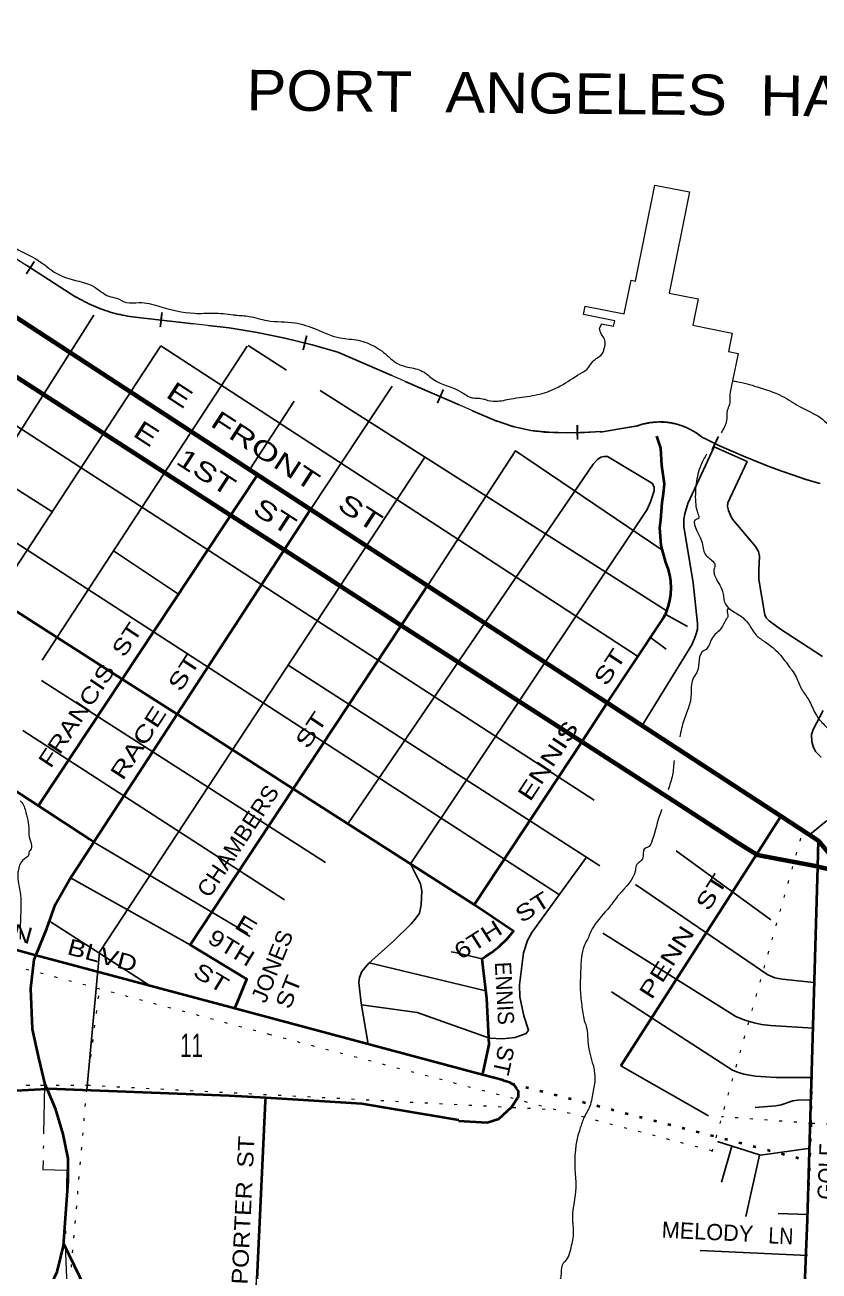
# Model space of a CAD drawing. Header units: feet. Extents: x -739708 to -488887, y 188754 to 379550.
# Drawn here: x -596987 to -591064, y 227647 to 236938 of the extents above; entities that cross this region are included whole.
import ezdxf
from ezdxf.enums import TextEntityAlignment as Align

# ---------------------------------------------------------------- set-up
doc = ezdxf.new("R2010")
doc.units = ezdxf.units.FT
doc.header["$LTSCALE"] = 73
for name, pattern in [('DOT_DASHED', [7.7, 5, -1.2, 0.3, -1.2]), ('DOTTED', [1.5, 0.3, -1.2]), ('LONG_DASHED', [7.5, 6, -1.5])]:
    doc.linetypes.add(name, pattern=pattern)
for name, color, linetype, lineweight in [('16', 7, 'Continuous', 25), ('20', 7, 'Continuous', 70), ('26', 7, 'Continuous', 40), ('29', 7, 'Continuous', 25), ('34', 7, 'Continuous', 13), ('39', 7, 'Continuous', 13), ('44', 7, 'DOT_DASHED', 13), ('53', 7, 'DOTTED', 40), ('63', 7, 'Continuous', 25), ('7', 7, 'DOTTED', 13)]:
    doc.layers.add(name, color=color, linetype=linetype, lineweight=lineweight)
for name, color, linetype in [('27', 7, 'Continuous'), ('30', 7, 'Continuous'), ('41', 7, 'Continuous')]:
    doc.layers.add(name, color=color, linetype=linetype)

msp = doc.modelspace()

# ---------------------------------------------------------------- linework, layer by layer
at = {"layer": '20'}
for p, q in [((-593985.63, 232757.22), (-597945.24, 235338.11)), ((-595451.46, 233281.43), (-597280.41, 234461.46)), ((-595054.22, 233025.13), (-595451.46, 233281.43)), ((-594180.9, 232461.67), (-595054.22, 233025.13)), ((-592643.9, 231882.68), (-593985.63, 232757.22)), ((-592834.86, 231593.21), (-594180.9, 232461.67)), ((-591348.93, 231038.62), (-592643.9, 231882.68))]:
    msp.add_line(p, q, dxfattribs=at)
for points in [[(-591532.17, 230752.83), (-591662.33, 230835.04), (-592112.93, 231127.42), (-592834.86, 231593.21)], [(-590868.5, 230614.9), (-591067.59, 230855.24), (-591348.93, 231038.62)], [(-591072.64, 230661.33), (-591077.98, 230662.55), (-591473.16, 230738.04), (-591523.32, 230747.24), (-591532.17, 230752.83)], [(-590868.49, 230614.89), (-591006.46, 230646.28), (-591072.64, 230661.33)]]:
    msp.add_lwpolyline(points, dxfattribs=at)
at = {"layer": '26'}
for p, q in [((-596260.82, 232059.73), (-595251.93, 233582.6)), ((-595852.76, 231798.37), (-594858.33, 233326.05)), ((-596260.82, 232059.73), (-598082.07, 233226.22)), ((-594985.92, 231243.17), (-594180.9, 232461.67)), ((-596886.51, 231115.27), (-598690.74, 232288.36)), ((-595852.76, 231798.37), (-596260.82, 232059.73)), ((-592834.86, 231593.21), (-592643.9, 231882.68)), ((-594985.92, 231243.17), (-595852.76, 231798.37)), ((-593631.14, 230386.11), (-592834.86, 231593.21)), ((-593635.35, 230378.14), (-594985.92, 231243.17)), ((-591074.87, 230661.84), (-591069.22, 230857.21)), ((-596905.95, 230001.02), (-599688.12, 230751.55)), ((-592541.77, 229178.14), (-591532.17, 230752.83))]:
    msp.add_line(p, q, dxfattribs=at)
for points in [[(-592206.7, 232929.63), (-592240.92, 233056.16), (-592251.95, 233189.44), (-592244.56, 233247.71), (-592233.49, 233378.46), (-592225.91, 233444.79), (-592216.23, 233515.11), (-592237.25, 233652.64), (-592244.3, 233783.8), (-592274.48, 233873.17)], [(-592643.9, 231882.68), (-592242.34, 232491.42), (-592222.88, 232520.92), (-592212.62, 232541.42), (-592205.99, 232554.65), (-592188.78, 232599.73), (-592176.38, 232646.36), (-592168.93, 232694.03), (-592166.49, 232742.22), (-592169.11, 232790.4), (-592176.75, 232838.04), (-592189.32, 232884.62), (-592206.7, 232929.63)], [(-594180.9, 232461.67), (-594002.15, 232732.22), (-593985.63, 232757.22)], [(-596886.51, 231115.27), (-596869.95, 231140.27), (-596260.82, 232059.73)], [(-596472.6, 230846.15), (-596465.18, 230857.57), (-595852.76, 231798.37)], [(-595420.82, 229604.51), (-595410.74, 229629.51), (-595332.29, 229824.07), (-595754.01, 230080.57), (-594985.92, 231243.17)], [(-596472.6, 230846.15), (-596506.43, 230868.14), (-596886.51, 231115.27)], [(-591532.17, 230752.83), (-591364.96, 231013.62), (-591348.93, 231038.62)], [(-596905.95, 230001.02), (-596824.9, 230200.74), (-596760.25, 230382.64), (-596657.38, 230561.67), (-596472.6, 230846.15)], [(-591281.02, 224825.13), (-591150.96, 228032.45), (-591074.88, 230661.84)], [(-593573.43, 229111.3), (-593567.41, 229138.9), (-593524.47, 229335.81), (-593542.73, 229678.8), (-593574.66, 229952.85), (-593577.3, 229975.51), (-593552.57, 229991.34), (-593510, 230018.59), (-593447.33, 230068.66), (-593390.25, 230124.99), (-593368.89, 230150.52), (-593343.7, 230180.64), (-593372.97, 230200.52), (-593631.37, 230376.04)], [(-596821.43, 229005.14), (-596835.63, 229038.25), (-596883.43, 229236.82), (-596930.91, 229449.49), (-596944.02, 229754.07), (-596918.9, 229969.11), (-596905.95, 230001.02)], [(-595420.82, 229604.51), (-596902.84, 230000.18), (-596905.95, 230001.02)], [(-593420.2, 229070.39), (-593573.43, 229111.3), (-595420.82, 229604.51)], [(-593752.48, 228767.5), (-593540.5, 228753.69), (-593453.31, 228782.13), (-593358.86, 228868.84), (-593306.88, 228948.36), (-593306.67, 228958.58), (-593306.05, 228988.06), (-593319.93, 229008.58), (-593326.2, 229017.84), (-593339.56, 229033.65), (-593371.48, 229051.97), (-593421.92, 229067.52)], [(-599853.26, 228975.49), (-598181.92, 228933.8), (-596821.43, 229005.14)], [(-597888.72, 225926.68), (-597859.34, 226088.9), (-597825.4, 226225.49), (-597714.4, 226495), (-597669.75, 226572.66), (-597645.08, 226601.1), (-597624.21, 226633.04), (-597607.1, 226651.1), (-597000.93, 227290.88), (-596872.55, 227437.25), (-596850.59, 227462.28), (-596818.93, 227502.25), (-596788.12, 227552.05), (-596747.02, 227641.79), (-596700.21, 227836.19), (-596664.98, 228314.98), (-596665.04, 228486.26), (-596701.13, 228668.45), (-596755.34, 228851.04), (-596821.43, 229005.14)], [(-595190.92, 228937.93), (-595463.47, 228954.69), (-596814.23, 229005.52), (-596821.43, 229005.14)], [(-596314.33, 227085.93), (-596289.99, 227084.75), (-596192.76, 227080.05), (-595280.02, 227054.41), (-595192.1, 228912.93), (-595190.92, 228937.93)], [(-593751.81, 228772.94), (-594475.6, 228893.95), (-595190.92, 228937.93)], [(-596314.33, 227085.93), (-596351.69, 227137.1), (-596693.99, 227844.1)]]:
    msp.add_lwpolyline(points, dxfattribs=at)
at = {"layer": '29'}
for p, q in [((-596472.12, 234773.37), (-597349.52, 233395.04)), ((-595973.81, 234545.71), (-597206.05, 232665.14)), ((-595330.26, 234543.02), (-596857.64, 232201.85)), ((-595973.81, 234545.71), (-592417.65, 232232.79)), ((-595036.2, 234365.03), (-595322.09, 234548.82)), ((-597720.49, 234382.67), (-592742.75, 231157.02)), ((-594247.66, 234245.29), (-594858.33, 233326.05)), ((-594785.59, 234212.22), (-592197.52, 232566.88)), ((-594978.15, 234133.05), (-595312.81, 233622.28)), ((-596786.77, 233310.54), (-597226.06, 233588.99)), ((-597151.69, 233141.39), (-593001.49, 230453.5)), ((-595840.52, 232694.15), (-596326.04, 233016.69)), ((-592208.06, 232543.38), (-592044.91, 232453.57)), ((-592322.39, 232370.07), (-592203.79, 232283.34)), ((-592699.47, 230668.91), (-595024.34, 232163.71)), ((-596863.65, 232049.7), (-594745.96, 230694.02)), ((-595052.05, 230415.39), (-597001.81, 231676.52)), ((-596472.6, 230846.15), (-595325.66, 230164.9)), ((-592131.11, 230780.4), (-591424.82, 230267.04)), ((-596646.11, 230579.03), (-595754.01, 230080.57)), ((-596804.93, 230256.93), (-596051.81, 229772.97)), ((-594420.05, 229944.66), (-593549.43, 229736.29)), ((-592541.77, 229178.14), (-591888.44, 228804.08)), ((-591715.42, 228578.7), (-591793.17, 228310.6)), ((-591509.35, 228510.29), (-591611.47, 228053.36)), ((-591149.89, 228069.5), (-591370.24, 228077.16)), ((-591151.77, 227763.06), (-591950.92, 227801.56))]:
    msp.add_line(p, q, dxfattribs=at)
for points in [[(-592384.6, 231713.67), (-592014.44, 232316.5), (-591994.21, 232362.74), (-591982, 232397.37), (-591971.82, 232432), (-591970.14, 232475.68), (-592002.25, 232779.13), (-592073.37, 233199.83), (-592072.59, 233252.96), (-592064.45, 233293.7), (-592042.84, 233369.38), (-591847.21, 233793.18), (-591601.5, 233682.58), (-591743.92, 233375.65), (-591746.86, 233346.67), (-591740.75, 233318.15), (-591728.54, 233287.59), (-591712.97, 233256.6), (-591538.18, 233049.25), (-591516.88, 233013.02), (-591507.65, 232977.95), (-591513.75, 232872.02), (-591514.41, 232802.53), (-591469.17, 232540.82), (-591459.81, 232517.56), (-591437.41, 232495.15), (-591359.6, 232437.77), (-591038.39, 232230.32)], [(-596524.4, 228994.61), (-596431.8, 230024.37), (-594003.67, 233715.12)], [(-594578.16, 230982), (-592748.86, 233664.29), (-592717.73, 233699.35), (-592691.27, 233715.65), (-592666.84, 233721.76), (-592643.09, 233721.67), (-592307.58, 233518.55), (-592294.28, 233489.52), (-592294.28, 233465.08), (-592322.78, 233383.59), (-592346.76, 233325.18), (-594110.72, 230682.61)], [(-593985.63, 232757.22), (-593327.71, 233763.51), (-592238.29, 233024.35)], [(-591033.31, 231826.96), (-591108.63, 231684.37), (-591119.76, 231647.94), (-591118.81, 231596.77), (-591108.11, 231557.45), (-591090.31, 231521.4), (-591050, 231479.79)], [(-590162.53, 231005.27), (-590256.64, 230944.89), (-590310.76, 230923.49), (-590353.34, 230914.33), (-590427.65, 230912.29), (-590511.34, 230920.68), (-590771.66, 231009.61), (-590838.88, 231026.37), (-590879.6, 231034.52), (-590899.2, 231034.62), (-590924.38, 231030.45), (-590986.16, 231011.18), (-591010.91, 231001.93), (-591135.68, 230899.62)], [(-594477.49, 229633.16), (-594061.62, 229576), (-593521.32, 229383.6), (-593425.2, 229378.56), (-593330.7, 229388.67), (-593250.12, 229419.3), (-593231.04, 229442.19), (-593266.32, 229549.32), (-593294.91, 229692.28), (-593298.32, 229780.62), (-593269.95, 230020.38), (-593237.9, 230111.93), (-593205.83, 230171.02), (-592799.25, 230733.07)], [(-594110.72, 230682.61), (-594036.34, 230535.3), (-594027.81, 230482.7), (-594032.5, 230376.88), (-594044.1, 230315.65), (-594076.67, 230270.83), (-594106.37, 230236.51), (-594236.03, 230109.61), (-594422.9, 229942.11), (-594475.7, 229879.7), (-594491.98, 229834.88), (-594496.83, 229799.74), (-594478.86, 229644.96), (-594426.4, 229339.02)], [(-592434.46, 230529.75), (-591445.71, 229854.74), (-591394.67, 229834.66), (-591340.25, 229823.94), (-591099.83, 229799.31)], [(-592676.64, 230165.29), (-591686.42, 229546.35), (-591618.61, 229516.87), (-591549.33, 229498.7), (-591494.43, 229486.31), (-591425.57, 229477.45), (-591109.69, 229458.64)], [(-593807.94, 230026.37), (-593779.44, 230022.3), (-593577.3, 229975.51)], [(-592611.96, 229728.72), (-591711.05, 229144.17), (-591673.58, 229129.82), (-591624.72, 229115.56), (-591537.79, 229099.59), (-591383.66, 229089.57), (-591120.34, 229090.7)], [(-591541.91, 228867.22), (-591387.2, 228879.23), (-591347.85, 228887.4), (-591259.91, 228916.01), (-591221.63, 228922.03), (-591125.18, 228923.27)], [(-591127.55, 228563.74), (-591501.15, 228511.44), (-591821.32, 228611.94)]]:
    msp.add_lwpolyline(points, dxfattribs=at)
at = {"layer": '34'}
for p, q in [((-596165.46, 234760.2), (-595464.07, 234681.8)), ((-594643.87, 234494.92), (-593471.88, 233986.13)), ((-592691.03, 233903.5), (-592414.29, 233950.13))]:
    msp.add_line(p, q, dxfattribs=at)
msp.add_lwpolyline([(-602741.98, 237037.48), (-602651.08, 237047.51), (-600992.4, 237326.31), (-598817.19, 236325.77), (-596607.9, 234910.52)], dxfattribs=at)
for centre, radius, start, end in [((-596038.49, 235840.35), 1087.59, 238.4717, 263.29584), ((-592252.83, 233487.06), 491.83, 49.09181, 109.61874), ((-589416.8, 238986.27), 5707.96, 243.91303, 253.2041)]:
    msp.add_arc(centre, radius, start, end, dxfattribs=at)
for points in [[(-595464.07, 234681.8), (-595048.78, 234603.85), (-594642.25, 234495.86)], [(-593477.26, 233989.76), (-593213.02, 233915.23), (-592943.39, 233899.03), (-592685.3, 233907.27)]]:
    msp.add_spline(points, degree=3, dxfattribs=at)
at = {"layer": '39'}
msp.add_line((-592700.82, 234676.38), (-592684.44, 234708.67), dxfattribs=at)
msp.add_lwpolyline([(-592686.61, 234709.21), (-592596.65, 234691.18), (-592588.34, 234732.62), (-592820.7, 234779.21), (-592808.15, 234841.83), (-592517.12, 234783.48), (-592466.8, 235034.46), (-592432.71, 235027.62), (-592289.06, 235744.52), (-592031.9, 235692.99), (-592182.93, 234939.13), (-591966.25, 234895.72), (-592005.67, 234698.96), (-591713.02, 234640.33), (-591740.5, 234503.15), (-591668.42, 234488.71), (-591709.43, 234284.09), (-591711.44, 234274.08)], dxfattribs=at)
for points in [[(-597325.09, 235935.21), (-597303.17, 235924.64), (-597264.91, 235923.77), (-597224.77, 235916.81), (-597213.01, 235902.44), (-597250.89, 235832.76), (-597280.2, 235785.07), (-597346.04, 235726.1), (-597476.74, 235650.48), (-597546.37, 235601.68), (-597536.77, 235581.3), (-597455.04, 235543.18), (-597242.54, 235409.38), (-597218.69, 235394.73), (-597195.04, 235372.02), (-597006.52, 235246.83), (-596855.37, 235160.77), (-596782.12, 235104.7), (-596660.53, 235047.53), (-596466.58, 234982.67), (-596361.34, 234915.8), (-596303.26, 234900.36), (-596229.44, 234868.46), (-596134.75, 234868.33), (-595988.3, 234840.81), (-595721.53, 234788.4), (-595582.48, 234789.28), (-595433.63, 234777.84), (-595415.56, 234775.41), (-595315.05, 234765.06), (-595180.78, 234733.8), (-594973.63, 234717), (-594815.56, 234669.08), (-594635.72, 234604.53), (-594501.11, 234587.37), (-594373.3, 234538.12), (-594311.8, 234496.41), (-594208.94, 234413.47), (-594130.97, 234387.51), (-594020.9, 234354.78), (-593939.68, 234294.49), (-593732.3, 234201.11), (-593654.69, 234159.04), (-593564.25, 234148.92), (-593552.26, 234144.62), (-593475.97, 234132.81), (-593360.71, 234150.34), (-593200.97, 234174.92), (-593061.03, 234214.07), (-592973.36, 234258.42), (-592830.25, 234347.87), (-592797.52, 234369.29), (-592749.75, 234430.67), (-592716.93, 234456.12), (-592675.67, 234497.5), (-592667.55, 234526.11)], [(-592667.47, 234526.39), (-592660.32, 234551.57), (-592665.33, 234596.01), (-592686.7, 234630.76), (-592701.73, 234677.45)], [(-591711.44, 234274.08), (-591730.12, 234173.72), (-591733.67, 234107.3), (-591748.8, 234063.31), (-591754.55, 233988.87), (-591793.73, 233897.87)], [(-591708.96, 234283.63), (-591677.31, 234279.32), (-591527.1, 234239.63), (-591341.32, 234170.92), (-591210.12, 234093.37), (-591056.87, 234011.29), (-590935.16, 233891.41)], [(-591903.63, 233737.52), (-591945.59, 233656.68), (-591981.03, 233518.44), (-591984.61, 233363.35), (-591968.13, 233292.45), (-591964.89, 233258.11), (-591975.05, 233254.31), (-591940.52, 233092.31), (-591914.61, 232992.98), (-591849.55, 232931.04), (-591841.82, 232916.76), (-591846.64, 232882.62), (-591848.98, 232868.56), (-591843.69, 232836.19), (-591784.06, 232713.93), (-591776.98, 232671.45), (-591767.8, 232632.95), (-591734.58, 232587.86), (-591649.25, 232531.51), (-591584.34, 232463.53), (-591523.82, 232379.53), (-591490.14, 232354.59), (-591363.59, 232250.95), (-591281.39, 232146.31), (-591267.71, 232127.86), (-591234.64, 232076.72), (-591194.45, 231985.12), (-591141.89, 231905.34), (-591093.79, 231807.52), (-591050.89, 231746.09), (-590987.98, 231678.16), (-590937.67, 231588.34), (-590894.63, 231532.95), (-590839.08, 231495.42), (-590784.39, 231508.27), (-590759.23, 231463.38), (-590739.46, 231446.8), (-590691.88, 231413.47), (-590645.89, 231398.32), (-590640.55, 231367.97), (-590605.18, 231328.88), (-590581.96, 231288.05), (-590556.1, 231273.36), (-590536.1, 231266.85), (-590486.27, 231243.55), (-590446.84, 231206.38), (-590391.24, 231170.87), (-590333.03, 231161.47), (-590278.38, 231172.32), (-590240.53, 231153.32), (-590219.09, 231122.6), (-590217.54, 231102.42), (-590216.54, 231058.06), (-590216.51, 231057.59)], [(-591740.02, 232592.84), (-591748.96, 232576.1), (-591746.1, 232525.65), (-591758.7, 232503.78), (-591794.42, 232440.1), (-591862.65, 232365.08), (-591917.11, 232275.63), (-591925.25, 232271.79), (-591973.15, 232117.71), (-592000.4, 232071.98), (-592019.12, 231959.55), (-592022.3, 231909.25), (-592052.83, 231809.19), (-592089.76, 231693.14), (-592103.53, 231629.26)], [(-592145.79, 231455.06), (-592158.24, 231346.08), (-592189.52, 231236.25)], [(-597022.98, 231154.55), (-597016.58, 231148.17), (-596980.18, 231066.75), (-596957.49, 230915.1), (-596957.86, 230898.98), (-596948.43, 230783.9), (-596956.68, 230776.03), (-596957.14, 230755.88), (-597004.57, 230708.61), (-597029.76, 230664.84), (-597038.89, 230618.7), (-597020.59, 230451.02), (-597021.27, 230247.51), (-597022.41, 230122.85)], [(-592236.88, 231089.47), (-592247.43, 231061.95), (-592308.51, 230859.82), (-592346.06, 230804.25), (-592362.32, 230798.58), (-592382.26, 230720.44), (-592423.52, 230679.06), (-592434.56, 230636.98), (-592557.71, 230452.37), (-592628.32, 230361.29), (-592746.56, 230214.85), (-592778.26, 230151.09), (-592784.66, 230135.12), (-592816.36, 230071.35), (-592836.49, 229985.16), (-592843.13, 229872.47), (-592845.78, 229757.66), (-592834.67, 229628.44), (-592815.13, 229515.15), (-592796.39, 229454.27), (-592790.1, 229377.55), (-592781.81, 229300.78), (-592741.14, 229142.68), (-592737.06, 229057.96), (-592757.69, 228949.61), (-592769.17, 228889.41), (-592815.66, 228795.76), (-592845.76, 228713.83), (-592852.26, 228693.83), (-592885.25, 228400.36), (-592878.25, 228267.22), (-592903.47, 228048.14), (-592898.35, 227921.07), (-592919.13, 227806.69), (-592940.72, 227744.71), (-592980.23, 227691.19), (-592990.25, 227606.79), (-593043.1, 227499.18), (-593061.12, 227416.96), (-593069.78, 227304.32), (-593058.98, 227074.35), (-593063.18, 226979.74), (-593102.25, 226684.41), (-593101.44, 226632), (-593098.58, 226581.56), (-593093.7, 226444.42), (-593102.02, 226345.87), (-593115.45, 226287.74), (-593143.08, 226225.91), (-593195.19, 226150.52), (-593215.65, 226136.87), (-593334.26, 226060.98), (-593434.05, 225928.24), (-593494.79, 225915.52), (-593613.27, 225932.31), (-593669.79, 225927.56), (-593735.58, 225870.61), (-593819.4, 225818.12), (-593894.74, 225783.56), (-593997.38, 225701.26), (-594033.76, 225609.4), (-594075.67, 225539.82), (-594178.82, 225435.36), (-594213.47, 225418.01), (-594308.34, 225410.1), (-594359.06, 225395.13), (-594515.63, 225158.9), (-594571.58, 225091.66), (-594572.14, 225067.49), (-594589.68, 224918.77), (-594612.05, 224822.56), (-594647.78, 224758.88), (-594684.73, 224729.5), (-594686.03, 224673.11), (-594702.41, 224574.74), (-594744.54, 224495.1), (-594755.2, 224382.5), (-594795.18, 224222.21), (-594809.92, 224194.34)]]:
    msp.add_spline(points, degree=3, dxfattribs=at)
at = {"layer": '44'}
msp.add_lwpolyline([(-597991.91, 226880.6), (-597931.7, 227706.18), (-599178.03, 227722.73), (-599118.96, 229037.72), (-596840.85, 229034.17), (-596853.3, 228403.38), (-596674.37, 228398.64), (-596687.4, 227838.99), (-596666.07, 227355.22)], dxfattribs=at)
at = {"layer": '53'}
msp.add_line((-593357.74, 229045.81), (-591218.39, 228490.05), dxfattribs=at)
at = {"layer": '63', "linetype": 'LONG_DASHED'}
for points in [[(-598817.68, 236324.88), (-596607.27, 234908.91), (-596606.56, 234911.73), (-596594.3, 234904.29), (-596577.88, 234894.8), (-596561.32, 234885.51), (-596544.63, 234876.53), (-596527.67, 234867.85), (-596510.68, 234859.5), (-596493.43, 234851.33), (-596476.15, 234843.6), (-596458.62, 234836.06), (-596441.04, 234828.95), (-596423.34, 234822.04), (-596405.59, 234815.47), (-596387.58, 234809.18), (-596369.52, 234803.33), (-596351.44, 234797.71), (-596333.11, 234792.36), (-596314.84, 234787.37), (-596296.43, 234782.68), (-596277.86, 234778.42), (-596259.38, 234774.39), (-596240.74, 234770.66), (-596221.95, 234767.35), (-596203.24, 234764.28), (-596184.49, 234761.52), (-596165.58, 234759.19), (-595464.21, 234680.8), (-595255.88, 234645.76), (-595049.01, 234602.86), (-594844.79, 234552.58), (-594653.69, 234498.07), (-593462.29, 233980.86), (-593470.21, 233986.22), (-593347.33, 233943.04), (-593213.17, 233914.24), (-593078.33, 233901.53), (-592943.41, 233898.02), (-592814.29, 233899.76), (-592688.95, 233906.07), (-592695.58, 233901.71), (-592405.35, 233950.6), (-592412.86, 233951.04), (-592405.28, 233953.6), (-592397.12, 233956.22), (-592388.91, 233958.65), (-592380.62, 233960.94), (-592372.35, 233963.13), (-592364.01, 233965.13), (-592355.64, 233966.98), (-592347.25, 233968.72), (-592338.87, 233970.3), (-592330.37, 233971.71), (-592321.9, 233973.01), (-592313.43, 233974.09), (-592304.93, 233975.12), (-592296.37, 233975.95)], [(-592296.37, 233975.95), (-592287.86, 233976.63), (-592279.34, 233977.17), (-592270.75, 233977.57), (-592262.19, 233977.77), (-592253.64, 233977.89), (-592245.07, 233977.81), (-592236.47, 233977.62), (-592227.95, 233977.26), (-592219.39, 233976.72), (-592210.84, 233976.08), (-592202.31, 233975.3), (-592193.81, 233974.3), (-592185.28, 233973.21), (-592176.81, 233971.97), (-592168.36, 233970.56), (-592159.96, 233968.99), (-592151.56, 233967.31), (-592143.17, 233965.5), (-592134.86, 233963.5), (-592126.57, 233961.37), (-592118.29, 233959.07), (-592110.05, 233956.68), (-592101.9, 233954.09), (-592093.77, 233951.4), (-592085.71, 233948.57), (-592077.67, 233945.55), (-592069.71, 233942.44), (-592061.75, 233939.19), (-592053.93, 233935.77), (-592046.09, 233932.23), (-592038.38, 233928.54), (-592030.69, 233924.74), (-592023.11, 233920.82), (-592015.55, 233916.73), (-592008.11, 233912.5), (-592000.73, 233908.19), (-591993.39, 233903.71), (-591986.16, 233899.14), (-591979.01, 233894.44), (-591971.95, 233889.55), (-591964.99, 233884.62), (-591958.08, 233879.55), (-591951.27, 233874.29), (-591944.56, 233868.99), (-591937.94, 233863.59), (-591931.02, 233857.66), (-591926.9, 233858.72), (-591900.95, 233846.06), (-591811.24, 233803.47), (-591720.48, 233762.37), (-591628.53, 233723.28), (-591536.78, 233685.46), (-591444, 233649.09), (-591350.01, 233614.77), (-591256.24, 233581.7), (-591161.96, 233550.25), (-591065.85, 233520.64), (-591056.54, 233518.73)]]:
    msp.add_lwpolyline(points, dxfattribs=at)
at = {"layer": '7'}
for p, q in [((-591862.9, 228535.96), (-591186.86, 230920.92)), ((-591121.65, 228746.96), (-591078.04, 230662.94)), ((-596523.64, 229025.13), (-596433.31, 229727.87)), ((-598068.26, 229035.7), (-596519.43, 229033.08)), ((-596519.43, 229033.08), (-593041.44, 228851.67)), ((-591121.66, 228748.03), (-591791.01, 228797.82)), ((-591120.36, 228745.11), (-591158.28, 227789.13)), ((-591136.38, 228749.5), (-591140.94, 228749.84)), ((-585843.86, 228531.69), (-591121.66, 228748.03))]:
    msp.add_line(p, q, dxfattribs=at)
for points in [[(-591862.51, 228543.26), (-595158.72, 229409.04), (-600911.88, 230950.75), (-602452.35, 231382.38), (-602525.14, 231403.24)], [(-596769.16, 226334.5), (-596669.19, 227347.83), (-596523.64, 229025.13)]]:
    msp.add_lwpolyline(points, dxfattribs=at)

# ---------------------------------------------------------------- texts
at = {"layer": '16'}
for s, rotation, width, p in [('E   FRONT   ST', 326.904, 1.4, (-595164.02, 233659.9)), ('E   1ST   ST', 327.17, 1.35, (-595607.37, 233502.5))]:
    msp.add_text(s, height=141.1, rotation=rotation, dxfattribs=dict(at, width=width)).set_placement(p, align=Align.CENTER)
at = {"layer": '27'}
for s, height, rotation, width, p in [('FRANCIS  ST', 120, 56.476, 1.25, (-596450.48, 231909.33)), ('ENNIS      ST', 120.9, 56.589, 1.35, (-592858.72, 231687.62)), ('RACE   ST', 120.9, 56.938, 1.35, (-595966.01, 231745.64)), ('LAURIDSEN     BLVD', 120.9, 344.937, 1.25, (-597118.38, 230129.08)), ('ENNIS', 120.9, 273.047, 0.95, (-593470.27, 229715.11)), ('ST', 120.9, 257.697, 1.05, (-593475.33, 229230.88)), ('GOLF', 120.9, 87.729, 0.95, (-590948.22, 228386.58))]:
    msp.add_text(s, height=height, rotation=rotation, dxfattribs=dict(at, width=width)).set_placement(p, align=Align.CENTER)
for s, height, rotation, width, p in [('ST', 120, 56.548, 1.35, (-594878.64, 231532.54)), ('CHAMBERS', 120, 56.548, 1.05, (-595611.76, 230422.86)), ('PENN   ST', 120, 57.334, 1.35, (-592313.25, 229664.25)), ('ST', 120.9, 32.399, 1.3, (-593282.3, 230238.47)), ('E', 120, 328.691, 1.4, (-595431.65, 230208.98)), ('6TH', 120.9, 32.399, 1.25, (-593737.16, 229964.23)), ('9TH', 120, 328.691, 1.2, (-595633.66, 230100.97)), ('JONES', 120, 68.04, 1.05, (-595192.64, 229637.12)), ('ST', 120, 328.691, 1.3, (-595742.67, 229851.29)), ('ST', 120, 68.04, 1.2, (-595012.04, 229591.68)), ('PORTER  ST', 120, 87.292, 1.15, (-595326.91, 227544.56))]:
    msp.add_text(s, height=height, rotation=rotation, dxfattribs=dict(at, width=width)).set_placement(p)
at = {"layer": '30'}
msp.add_text('MELODY', height=120.9, rotation=357.242, dxfattribs=at).set_placement((-592240.15, 227896.46))
at = {"layer": '30', "width": 0.9}
msp.add_text('LN', height=120.9, rotation=357.242, dxfattribs=at).set_placement((-591444.77, 227854.06))
at = {"layer": '41', "width": 1.1}
msp.add_text('PORT  ANGELES  HARBOR', height=302.3, rotation=359.399, dxfattribs=at).set_placement((-592469.15, 236271.87), align=Align.CENTER)
at = {"layer": '63'}
for rotation, p in [(327.294, (-596976.43, 235081.94)), (353.559, (-595977.41, 234685.43)), (346.106, (-594912.2, 234514.17)), (336.471, (-593910.71, 234118.41)), (0.709, (-592866.21, 233845.65)), (334.546, (-591862.62, 233769.86))]:
    msp.add_text('I', height=110.8, rotation=rotation, dxfattribs=at).set_placement(p, align=Align.CENTER)
at = {"layer": '7', "width": 0.65}
msp.add_text('11', height=175, dxfattribs=at).set_placement((-595828.91, 229242.7))

doc.saveas('drawing.dxf')
